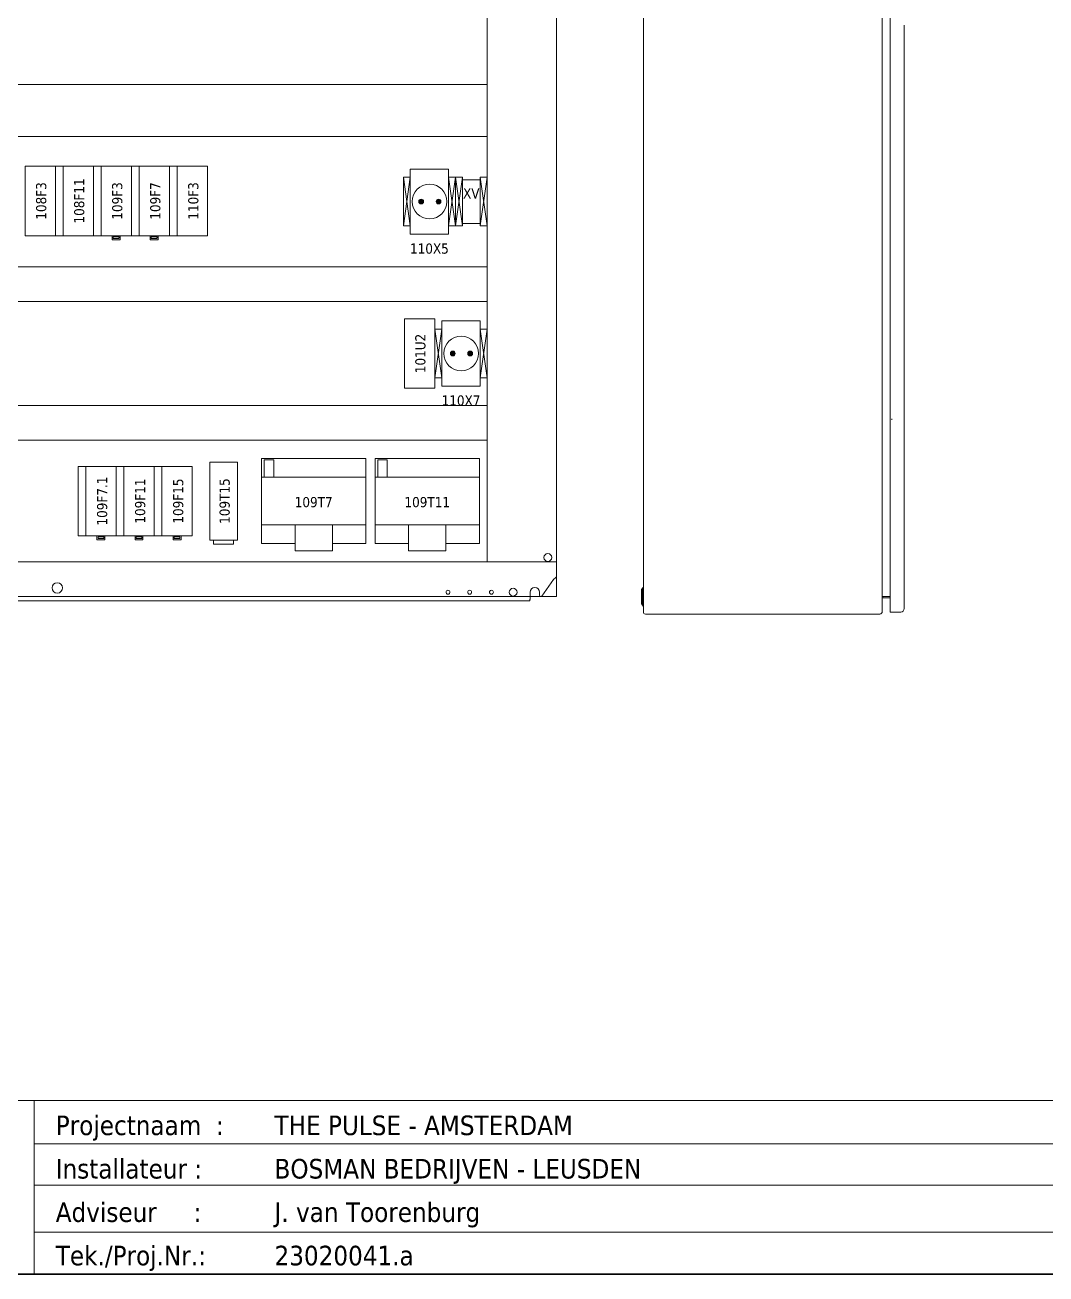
# Model space of a CAD drawing. Header units: millimetres. Extents: x 0 to 4000, y 0 to 2720.
# Drawn here: x 640 to 1816, y 0 to 1439 of the extents above; entities that cross this region are included whole.
import ezdxf
from ezdxf.enums import TextEntityAlignment as Align

# ---------------------------------------------------------------- set-up
doc = ezdxf.new("R2010")
doc.units = ezdxf.units.MM
for name, color, linetype, lineweight in [('ECAB_WORK', 6, 'Continuous', 0), ('EPLAN108', 5, 'Continuous', 5), ('EPLAN201', 73, 'Continuous', 5), ('EPLAN309', 5, 'Continuous', 0), ('EPLAN451', 73, 'Continuous', 5), ('EPLAN452', 73, 'Continuous', 5), ('EPLAN490', 5, 'Continuous', 0), ('EPLAN492', 5, 'Continuous', 0), ('KASTEN', 1, 'Continuous', 0), ('KASTMACRO-DETAIL', 1, 'Continuous', 0)]:
    doc.layers.add(name, color=color, linetype=linetype, lineweight=lineweight)
doc.styles.add('Tahoma', font='')
doc.styles.get('Tahoma').set_extended_font_data('Tahoma')

# ---------------------------------------------------------------- blocks, each defined once
blk = doc.blocks.new('EPLFRAME')
at = {"layer": 'EPLAN201', "linetype": 'Continuous', "lineweight": 13, "ltscale": 4}
for p, q in [((0, 200), (4000, 200)), ((650, 200), (650, 0.5)), ((650, 150), (3997.5, 150)), ((650, 102.5), (3755, 102.5)), ((650, 48.3), (3755, 48.3))]:
    blk.add_line(p, q, dxfattribs=at)
at = {"layer": 'EPLAN201', "linetype": 'Continuous', "lineweight": 35, "ltscale": 4}
blk.add_lwpolyline([(0, 0), (4000, 0), (4000, 2720), (0, 2720)], close=True, dxfattribs=at)
at = {"layer": 'EPLAN108', "color": 5, "style": 'Tahoma'}
for s, p in [('Projectnaam  :', (675, 160)), ('Installateur :', (675, 110)), ('Adviseur     :', (675, 60)), ('Tek./Proj.Nr.:', (675, 10))]:
    blk.add_text(s, height=22.575, dxfattribs=at).set_placement(p)
at = {"layer": 'EPLAN451', "color": 73, "style": 'Tahoma'}
for tag, p in [('14_10011', (927, 160)), ('14_10015', (927, 110)), ('14_10014', (927, 60)), ('14_10031', (2460, 60)), ('14_10156[1]', (3360, 58.3)), ('14_10000', (927, 10)), ('14_10027', (3475, 10))]:
    blk.add_attdef(tag, p, '', height=22.6, dxfattribs=at)
blk.add_attdef('14_10013', text='', height=22.6, dxfattribs=at).set_placement((2245, 10), align=Align.RIGHT)
at = {"layer": 'EPLAN452', "color": 73, "style": 'Tahoma'}
for tag, p, height in [('4_11011', (2530, 160), 22.6), ('4_11901[1]', (2497, 110), 22.6), ('4_11020', (2890, 60), 22.6), ('4_11042', (3850, 10), 31.6)]:
    blk.add_attdef(tag, p, '', height=height, dxfattribs=at)
blk = doc.blocks.new('EPLSYM_LibrarySPECIAL_Symbol12_Variant0_Placement8_37')
at = {"layer": 'EPLAN490', "color": 5, "style": 'Tahoma'}
blk.add_attdef('17_20010', text='', height=11.7, dxfattribs=at).set_placement((0, 2.6), align=Align.MIDDLE_CENTER)
blk = doc.blocks.new('EPLSYM_LibrarySPECIAL_Symbol12_Variant0_Placement8_38')
at = {"layer": 'EPLAN490', "color": 5, "style": 'Tahoma'}
blk.add_attdef('17_20010', text='', height=11.7, dxfattribs=at).set_placement((0, 2.6), align=Align.MIDDLE_CENTER)
blk = doc.blocks.new('EPLSYM_LibrarySPECIAL_Symbol12_Variant0_Placement8_39')
at = {"layer": 'EPLAN309', "lineweight": 13, "ltscale": 40}
blk.add_lwpolyline([(0, -90), (32, -90), (32, 0), (0, 0)], close=True, dxfattribs=at)
at = {"layer": 'EPLAN490', "color": 5, "style": 'Tahoma'}
blk.add_attdef('17_20010', text='', height=11.7, dxfattribs=at).set_placement((1.2, 3.8), align=Align.MIDDLE_CENTER)
blk = doc.blocks.new('EPLSYM_LibrarySPECIAL_Symbol12_Variant0_Placement8_40')
at = {"layer": 'EPLAN309', "linetype": 'Continuous', "lineweight": 13, "ltscale": 40}
blk.add_lwpolyline([(0, -80), (35, -80), (35, 0), (0, 0)], close=True, dxfattribs=at)
at = {"layer": 'EPLAN490', "color": 5, "style": 'Tahoma'}
blk.add_attdef('17_20010', text='', height=11.74, dxfattribs=at).set_placement((0, 3.75), align=Align.CENTER)
blk = doc.blocks.new('EPLSYM_LibrarySPECIAL_Symbol12_Variant0_Placement8_45')
at = {"layer": 'EPLAN309', "linetype": 'Continuous', "lineweight": 13, "ltscale": 40}
blk.add_lwpolyline([(0, -75), (44, -75), (44, 0), (0, 0)], close=True, dxfattribs=at)
at = {"layer": 'EPLAN490', "color": 5, "style": 'Tahoma'}
blk.add_attdef('17_20010', text='', height=11.74, dxfattribs=at).set_placement((0, 3.75), align=Align.CENTER)
blk = doc.blocks.new('EPLSYM_LibrarySPECIAL_Symbol12_Variant0_Placement8_46')
at = {"layer": 'EPLAN309', "linetype": 'Continuous', "lineweight": 13, "ltscale": 40}
blk.add_lwpolyline([(0, -75), (44, -75), (44, 0), (0, 0)], close=True, dxfattribs=at)
at = {"layer": 'EPLAN490', "color": 5, "style": 'Tahoma'}
blk.add_attdef('17_20010', text='', height=11.74, dxfattribs=at).set_placement((0, 3.75), align=Align.CENTER)
blk = doc.blocks.new('EPLSYM_LibrarySPECIAL_Symbol12_Variant0_Placement8_61')
at = {"layer": 'EPLAN309', "lineweight": 13, "ltscale": 40}
blk.add_lwpolyline([(0, -80), (35, -80), (35, 0), (0, 0)], close=True, dxfattribs=at)
at = {"layer": 'EPLAN490', "color": 5, "style": 'Tahoma'}
blk.add_attdef('17_20010', text='', height=11.7, dxfattribs=at).set_placement((1.2, 3.8), align=Align.MIDDLE_CENTER)
blk = doc.blocks.new('EPLSYM_LibrarySPECIAL_Symbol12_Variant0_Placement8_63')
at = {"layer": 'EPLAN309', "lineweight": 13, "ltscale": 40}
blk.add_lwpolyline([(0, -80), (35, -80), (35, 0), (0, 0)], close=True, dxfattribs=at)
at = {"layer": 'EPLAN490', "color": 5, "style": 'Tahoma'}
blk.add_attdef('17_20010', text='', height=11.7, dxfattribs=at).set_placement((1.2, 3.8), align=Align.MIDDLE_CENTER)
blk = doc.blocks.new('EPLSYM_LibrarySPECIAL_Symbol12_Variant0_Placement8_65')
at = {"layer": 'EPLAN309', "lineweight": 13, "ltscale": 40}
blk.add_lwpolyline([(0, -80), (35, -80), (35, 0), (0, 0)], close=True, dxfattribs=at)
at = {"layer": 'EPLAN490', "color": 5, "style": 'Tahoma'}
blk.add_attdef('17_20010', text='', height=11.7, dxfattribs=at).set_placement((1.2, 3.8), align=Align.MIDDLE_CENTER)
blk = doc.blocks.new('EPLSYM_LibrarySPECIAL_Symbol12_Variant0_Placement8_67')
at = {"layer": 'EPLAN309', "lineweight": 13, "ltscale": 40}
blk.add_lwpolyline([(0, -80), (35, -80), (35, 0), (0, 0)], close=True, dxfattribs=at)
at = {"layer": 'EPLAN490', "color": 5, "style": 'Tahoma'}
blk.add_attdef('17_20010', text='', height=11.7, dxfattribs=at).set_placement((1.2, 3.8), align=Align.MIDDLE_CENTER)
blk = doc.blocks.new('EPLSYM_LibrarySPECIAL_Symbol12_Variant0_Placement8_69')
at = {"layer": 'EPLAN309', "lineweight": 13, "ltscale": 40}
blk.add_lwpolyline([(0, -80), (35, -80), (35, 0), (0, 0)], close=True, dxfattribs=at)
at = {"layer": 'EPLAN490', "color": 5, "style": 'Tahoma'}
blk.add_attdef('17_20010', text='', height=11.7, dxfattribs=at).set_placement((1.2, 3.8), align=Align.MIDDLE_CENTER)
blk = doc.blocks.new('EPLSYM_LibrarySPECIAL_Symbol12_Variant0_Placement8_71')
at = {"layer": 'EPLAN309', "lineweight": 13, "ltscale": 40}
blk.add_lwpolyline([(0, -80), (35, -80), (35, 0), (0, 0)], close=True, dxfattribs=at)
at = {"layer": 'EPLAN490', "color": 5, "style": 'Tahoma'}
blk.add_attdef('17_20010', text='', height=11.7, dxfattribs=at).set_placement((1.2, 3.8), align=Align.MIDDLE_CENTER)
blk = doc.blocks.new('EPLSYM_LibrarySPECIAL_Symbol12_Variant0_Placement8_73')
at = {"layer": 'EPLAN309', "lineweight": 13, "ltscale": 40}
blk.add_lwpolyline([(0, -80), (35, -80), (35, 0), (0, 0)], close=True, dxfattribs=at)
at = {"layer": 'EPLAN490', "color": 5, "style": 'Tahoma'}
blk.add_attdef('17_20010', text='', height=11.7, dxfattribs=at).set_placement((1.2, 3.8), align=Align.MIDDLE_CENTER)
blk = doc.blocks.new('EPLSYM_LibrarySPECIAL_Symbol12_Variant0_Placement8_75')
at = {"layer": 'EPLAN309', "lineweight": 13, "ltscale": 40}
blk.add_lwpolyline([(0, -80), (35, -80), (35, 0), (0, 0)], close=True, dxfattribs=at)
at = {"layer": 'EPLAN490', "color": 5, "style": 'Tahoma'}
blk.add_attdef('17_20010', text='', height=11.7, dxfattribs=at).set_placement((1.2, 3.8), align=Align.MIDDLE_CENTER)
blk = doc.blocks.new('EPLSYM_LibrarySPECIAL_Symbol12_Variant0_Placement8_83')
at = {"layer": 'ECAB_WORK'}
blk.add_lwpolyline([(0, -40), (1149.999982, -40), (1149.999982, 0), (0, 0)], close=True, dxfattribs=at)
at = {"layer": 'EPLAN490', "color": 5, "style": 'Tahoma'}
blk.add_attdef('17_20010', text='', height=11.739, dxfattribs=at).set_placement((0, 3.75), align=Align.BOTTOM_CENTER)
at = {"layer": 'EPLAN492', "color": 5, "style": 'Tahoma'}
blk.add_attdef('17_20200[1]', text='', height=16.254, dxfattribs=at).set_placement((0, -23.25), align=Align.BOTTOM_CENTER)
blk = doc.blocks.new('EPLSYM_LibrarySPECIAL_Symbol12_Variant0_Placement8_85')
at = {"layer": 'ECAB_WORK'}
blk.add_lwpolyline([(0, -40), (990, -40), (990, 0), (0, 0)], close=True, dxfattribs=at)
at = {"layer": 'EPLAN490', "color": 5, "style": 'Tahoma'}
blk.add_attdef('17_20010', text='', height=11.7, dxfattribs=at).set_placement((0, 3.8), align=Align.BOTTOM_CENTER)
at = {"layer": 'EPLAN492', "color": 5, "style": 'Tahoma'}
blk.add_attdef('17_20200[1]', text='', height=16.3, dxfattribs=at).set_placement((0, -23.2), align=Align.BOTTOM_CENTER)
blk = doc.blocks.new('EPLSYM_LibrarySPECIAL_Symbol12_Variant0_Placement8_87')
at = {"layer": 'ECAB_WORK'}
blk.add_lwpolyline([(0, -40), (990, -40), (990, 0), (0, 0)], close=True, dxfattribs=at)
at = {"layer": 'EPLAN490', "color": 5, "style": 'Tahoma'}
blk.add_attdef('17_20010', text='', height=11.7, dxfattribs=at).set_placement((0, 3.8), align=Align.BOTTOM_CENTER)
at = {"layer": 'EPLAN492', "color": 5, "style": 'Tahoma'}
blk.add_attdef('17_20200[1]', text='', height=16.3, dxfattribs=at).set_placement((0, -23.2), align=Align.BOTTOM_CENTER)
blk = doc.blocks.new('EPLSYM_LibrarySPECIAL_Symbol12_Variant0_Placement8_89')
at = {"layer": 'ECAB_WORK'}
blk.add_lwpolyline([(0, -60), (990, -60), (990, 0), (0, 0)], close=True, dxfattribs=at)
at = {"layer": 'EPLAN490', "color": 5, "style": 'Tahoma'}
blk.add_attdef('17_20010', text='', height=11.7, dxfattribs=at).set_placement((0, 3.8), align=Align.BOTTOM_CENTER)
at = {"layer": 'EPLAN492', "color": 5, "style": 'Tahoma'}
blk.add_attdef('17_20200[1]', text='', height=16.3, dxfattribs=at).set_placement((0, -23.2), align=Align.BOTTOM_CENTER)
blk = doc.blocks.new('EPLSYM_LibrarySPECIAL_Symbol12_Variant0_Placement8_91')
at = {"layer": 'ECAB_WORK'}
blk.add_lwpolyline([(0, -930), (80, -930), (80, 0), (0, 0)], close=True, dxfattribs=at)
at = {"layer": 'EPLAN490', "color": 5, "style": 'Tahoma'}
blk.add_attdef('17_20010', text='', height=11.7, dxfattribs=at).set_placement((0, 3.8), align=Align.BOTTOM_CENTER)
at = {"layer": 'EPLAN492', "color": 5, "style": 'Tahoma'}
blk.add_attdef('17_20200[1]', text='', height=16.3, dxfattribs=at).set_placement((0, -23.2), align=Align.BOTTOM_CENTER)
blk = doc.blocks.new('EPLSYM_LibrarySPECIAL_Symbol12_Variant0_Placement8_100')
at = {"layer": 'EPLAN309', "lineweight": 13, "ltscale": 40}
blk.add_lwpolyline([(0, -50.5), (20.4, -50.5), (20.4, 0), (0, 0)], close=True, dxfattribs=at)
at = {"layer": 'EPLAN490', "color": 5, "style": 'Tahoma'}
blk.add_attdef('17_20010', text='', height=11.74, dxfattribs=at).set_placement((0, 3.75), align=Align.BOTTOM_CENTER)
at = {"layer": 'EPLAN492', "color": 5, "style": 'Tahoma'}
blk.add_attdef('17_20200[1]', text='', height=16.25, dxfattribs=at).set_placement((0, -23.25), align=Align.BOTTOM_CENTER)

msp = doc.modelspace()

# ---------------------------------------------------------------- hatches: boundary and pattern name
at = {"layer": 'KASTMACRO-DETAIL', "linetype": 'Continuous', "ltscale": 4}
h = msp.add_hatch(color=256, dxfattribs=at)
edge = h.paths.add_edge_path(flags=0)
edge.add_arc((1095.9, 1235.4), 2.75, 0, 360)
h = msp.add_hatch(color=256, dxfattribs=at)
edge = h.paths.add_edge_path(flags=0)
edge.add_arc((1115.9, 1235.4), 2.75, 0, 360)
h = msp.add_hatch(color=256, dxfattribs=at)
edge = h.paths.add_edge_path(flags=0)
edge.add_arc((1132.3, 1060.4), 2.75, 0, 360)
h = msp.add_hatch(color=256, dxfattribs=at)
edge = h.paths.add_edge_path(flags=0)
edge.add_arc((1152.3, 1060.4), 2.75, 0, 360)

# ---------------------------------------------------------------- linework, layer by layer
at = {"layer": 'KASTEN', "color": 1, "linetype": 'Continuous'}
for p, q in [((1351.8, 762.6), (1351.8, 2158)), ((1627, 2157.3), (1627, 763.3)), ((1636, 2158), (1636, 762.6)), ((1652.2, 766.5), (1652.2, 1438.8)), ((1638, 985.1), (1637.9, 985.1)), ((1637.9, 984.1), (1638, 984.1)), ((1638, 984.1), (1638, 985.1)), ((1636, 780.3), (1628, 780.3)), ((1636, 778.8), (1628, 778.8)), ((1636, 763.6), (1636, 762.5)), ((1354.1, 760.3), (1624, 760.3)), ((1648.2, 762.5), (1636, 762.5))]:
    msp.add_line(p, q, dxfattribs=at)
at = {"layer": 'KASTEN', "color": 1, "linetype": 'Continuous', "lineweight": 0}
for p, q in [((1251.8, 2116.9), (1251.8, 803.8)), ((1235, 781), (1248.5, 800.2)), ((1221.3, 778.7), (1221.3, 785.4)), ((1221.3, 778), (1221.3, 778.7)), ((1232.3, 785.4), (1232.3, 781.9)), ((1220.3, 775.4), (133.2, 775.4))]:
    msp.add_line(p, q, dxfattribs=at)
at = {"layer": 'KASTEN', "linetype": 'Continuous', "lineweight": 0, "ltscale": 20}
for p, q in [((1349.8, 772.1), (1349.8, 788.4)), ((1350.3, 789.6), (1351.7, 791)), ((1350.3, 789.6), (1350.3, 770.9)), ((1351.7, 769.5), (1351.7, 791)), ((1351.7, 769.5), (1350.3, 770.9))]:
    msp.add_line(p, q, dxfattribs=at)
at = {"layer": 'KASTEN', "color": 1, "linetype": 'Continuous', "lineweight": 0}
for points in [[(1248.5, 800.2), (1249.1, 800.7), (1249.7, 801.1), (1250, 801.4), (1250.3, 801.6), (1250.6, 801.8), (1250.8, 802), (1251, 802.2), (1251.2, 802.5), (1251.4, 802.7), (1251.5, 802.9), (1251.6, 803.1), (1251.7, 803.4), (1251.8, 803.6), (1251.8, 803.8)], [(1220.3, 775.4), (1220.4, 775.4), (1220.5, 775.4), (1220.6, 775.5), (1220.7, 775.5), (1220.8, 775.6), (1220.9, 775.8), (1221, 775.9), (1221.1, 776.1), (1221.1, 776.3), (1221.2, 776.5), (1221.2, 776.7), (1221.2, 776.9), (1221.2, 777.2), (1221.3, 777.5), (1221.3, 778)]]:
    msp.add_lwpolyline(points, dxfattribs=at)
for centre, radius in [((1241.8, 825.4), 4.5), ((676.8, 790.4), 6), ((1126.8, 785.4), 2.25), ((1151.8, 785.4), 2.25), ((1176.8, 785.4), 2.25), ((1201.8, 785.4), 4.5)]:
    msp.add_circle(centre, radius, dxfattribs=at)
for centre, radius, start, end in [((1226.8, 785.4), 5.5, 0, 180), ((1233.8, 781.9), 1.5, 180, 325.0096)]:
    msp.add_arc(centre, radius, start, end, dxfattribs=at)
at = {"layer": 'KASTEN', "linetype": 'Continuous', "lineweight": 0, "ltscale": 400}
for centre, radius, start, end in [((1351.5, 788.4), 1.7, 135, 180), ((1351.6, 791.2), 0.2, 315, 0), ((1351.5, 772.1), 1.7, 180, 225), ((1351.6, 769.3), 0.2, 0, 45)]:
    msp.add_arc(centre, radius, start, end, dxfattribs=at)
at = {"layer": 'KASTEN', "color": 1, "linetype": 'Continuous'}
for centre, radius, start, end in [((1628, 777.8), 2.5, 90, 113.5782), ((1628, 777.8), 1, 90, 180), ((1624, 763.3), 3, 270, 0), ((1648.2, 766.5), 4, 270, 0), ((1354.1, 762.6), 2.3, 180, 270)]:
    msp.add_arc(centre, radius, start, end, dxfattribs=at)
at = {"layer": 'KASTMACRO-DETAIL', "ltscale": 4}
for p, q in [((1075.4, 1263.4), (1083.4, 1207.4)), ((1083.4, 1263.4), (1075.4, 1207.4)), ((1127.4, 1207.4), (1135.4, 1263.4)), ((1127.4, 1263.4), (1135.4, 1207.4)), ((1135.4, 1207.4), (1143.4, 1263.4)), ((1135.4, 1263.4), (1143.4, 1207.4)), ((1163.8, 1207.4), (1171.8, 1263.4)), ((1163.8, 1263.4), (1171.8, 1207.4)), ((1111.8, 1088.4), (1119.8, 1032.4)), ((1119.8, 1088.4), (1111.8, 1032.4)), ((1163.8, 1032.4), (1171.8, 1088.4)), ((1163.8, 1088.4), (1171.8, 1032.4)), ((856.8, 840.7), (856.8, 845.4)), ((856.8, 840.7), (879.8, 840.7)), ((879.8, 840.7), (879.8, 845.4))]:
    msp.add_line(p, q, dxfattribs=at)
at = {"layer": 'KASTMACRO-DETAIL'}
for p, q in [((739.9, 1196.1), (739.9, 1191.4)), ((741.1, 1194.3), (741.1, 1193.5)), ((747.4, 1194.8), (741.6, 1194.8)), ((747.9, 1193.5), (747.9, 1194.3)), ((749.1, 1191.4), (749.1, 1196.1)), ((783.7, 1196.1), (783.7, 1191.4)), ((784.9, 1194.3), (784.9, 1193.5)), ((791.2, 1194.8), (785.4, 1194.8)), ((791.7, 1193.5), (791.7, 1194.3)), ((792.9, 1191.4), (792.9, 1196.1)), ((739.9, 1191.4), (749.1, 1191.4)), ((741.6, 1193), (747.4, 1193)), ((783.7, 1191.4), (792.9, 1191.4)), ((785.4, 1193), (791.2, 1193)), ((722.5, 850.4), (722.5, 845.7)), ((730, 849.1), (724.2, 849.1)), ((731.7, 845.7), (731.7, 850.4)), ((766.3, 850.4), (766.3, 845.7)), ((773.8, 849.1), (768, 849.1)), ((775.5, 845.7), (775.5, 850.4)), ((810.1, 850.4), (810.1, 845.7)), ((817.6, 849.1), (811.8, 849.1)), ((819.3, 845.7), (819.3, 850.4)), ((722.5, 845.7), (731.7, 845.7)), ((723.7, 848.6), (723.7, 847.8)), ((724.2, 847.3), (730, 847.3)), ((730.5, 847.8), (730.5, 848.6)), ((766.3, 845.7), (775.5, 845.7)), ((767.5, 848.6), (767.5, 847.8)), ((768, 847.3), (773.8, 847.3)), ((774.3, 847.8), (774.3, 848.6)), ((810.1, 845.7), (819.3, 845.7)), ((811.3, 848.6), (811.3, 847.8)), ((811.8, 847.3), (817.6, 847.3)), ((818.1, 847.8), (818.1, 848.6))]:
    msp.add_line(p, q, dxfattribs=at)
at = {"layer": 'KASTMACRO-DETAIL', "ltscale": 4}
for points in [[(674.6, 1196.1), (683.4, 1196.1), (683.4, 1276.1), (674.6, 1276.1)], [(718.4, 1196.1), (727.2, 1196.1), (727.2, 1276.1), (718.4, 1276.1)], [(762.2, 1196.1), (771, 1196.1), (771, 1276.1), (762.2, 1276.1)], [(806, 1196.1), (814.8, 1196.1), (814.8, 1276.1), (806, 1276.1)], [(1075.4, 1207.4), (1083.4, 1207.4), (1083.4, 1263.4), (1075.4, 1263.4)], [(1127.4, 1207.4), (1135.4, 1207.4), (1135.4, 1263.4), (1127.4, 1263.4)], [(1135.4, 1207.4), (1143.4, 1207.4), (1143.4, 1263.4), (1135.4, 1263.4)], [(1163.8, 1207.4), (1171.8, 1207.4), (1171.8, 1263.4), (1163.8, 1263.4)], [(1111.8, 1032.4), (1119.8, 1032.4), (1119.8, 1088.4), (1111.8, 1088.4)], [(1163.8, 1032.4), (1171.8, 1032.4), (1171.8, 1088.4), (1163.8, 1088.4)], [(915.1, 917.9), (926.1, 917.9), (926.1, 937.9), (915.1, 937.9)], [(1045.9, 917.9), (1056.9, 917.9), (1056.9, 937.9), (1045.9, 937.9)], [(700.9, 850.4), (709.7, 850.4), (709.7, 930.4), (700.9, 930.4)], [(744.7, 850.4), (753.5, 850.4), (753.5, 930.4), (744.7, 930.4)], [(788.5, 850.4), (797.3, 850.4), (797.3, 930.4), (788.5, 930.4)], [(912.1, 862.9), (1032.1, 862.9), (1032.1, 917.9), (912.1, 917.9)], [(1042.9, 862.9), (1162.9, 862.9), (1162.9, 917.9), (1042.9, 917.9)], [(950.6, 832.9), (993.6, 832.9), (993.6, 862.9), (950.6, 862.9)], [(1081.4, 832.9), (1124.4, 832.9), (1124.4, 862.9), (1081.4, 862.9)]]:
    msp.add_lwpolyline(points, close=True, dxfattribs=at)
at = {"layer": 'KASTMACRO-DETAIL', "color": 1, "linetype": 'Continuous', "ltscale": 4}
for points in [[(993.6, 841.4), (1032.1, 841.4), (1032.1, 939.4), (912.1, 939.4), (912.1, 841.4), (950.6, 841.4)], [(1124.4, 841.4), (1162.9, 841.4), (1162.9, 939.4), (1042.9, 939.4), (1042.9, 841.4), (1081.4, 841.4)]]:
    msp.add_lwpolyline(points, dxfattribs=at)
at = {"layer": 'KASTMACRO-DETAIL', "linetype": 'Continuous', "ltscale": 4}
for centre, radius in [((1105.6, 1235.4), 20), ((1095.9, 1235.4), 2.75), ((1115.9, 1235.4), 2.75), ((1142, 1060.4), 20), ((1132.3, 1060.4), 2.75), ((1152.3, 1060.4), 2.75)]:
    msp.add_circle(centre, radius, dxfattribs=at)
at = {"layer": 'KASTMACRO-DETAIL'}
for centre, start, end in [((741.6, 1194.3), 90, 180), ((747.4, 1194.3), 0, 90), ((785.4, 1194.3), 90, 180), ((791.2, 1194.3), 0, 90), ((741.6, 1193.5), 180, 270), ((747.4, 1193.5), 270, 0), ((785.4, 1193.5), 180, 270), ((791.2, 1193.5), 270, 0), ((724.2, 848.6), 90, 180), ((730, 848.6), 0, 90), ((768, 848.6), 90, 180), ((773.8, 848.6), 0, 90), ((811.8, 848.6), 90, 180), ((817.6, 848.6), 0, 90), ((724.2, 847.8), 180, 270), ((730, 847.8), 270, 0), ((768, 847.8), 180, 270), ((773.8, 847.8), 270, 0), ((811.8, 847.8), 180, 270), ((817.6, 847.8), 270, 0)]:
    msp.add_arc(centre, 0.5, start, end, dxfattribs=at)

# ---------------------------------------------------------------- block references
ref = msp.add_blockref('EPLFRAME', (0, 0))
ref.add_attrib('14_10011', 'THE PULSE - AMSTERDAM', (927, 160), dxfattribs={"layer": 'EPLAN451', "color": 73, "height": 22.575, "style": 'Tahoma'})
ref.add_attrib('14_10015', 'BOSMAN BEDRIJVEN - LEUSDEN', (927, 110), dxfattribs={"layer": 'EPLAN451', "color": 73, "height": 22.575, "style": 'Tahoma'})
ref.add_attrib('14_10014', 'J. van Toorenburg', (927, 60), dxfattribs={"layer": 'EPLAN451', "color": 73, "height": 22.575, "style": 'Tahoma'})
ref.add_attrib('14_10000', '23020041.a', (927, 10), dxfattribs={"layer": 'EPLAN451', "color": 73, "height": 22.57, "style": 'Tahoma'})
for name, p in [('EPLSYM_LibrarySPECIAL_Symbol12_Variant0_Placement8_91', (1171.8, 1750.4)), ('EPLSYM_LibrarySPECIAL_Symbol12_Variant0_Placement8_89', (181.8, 1370.4)), ('EPLSYM_LibrarySPECIAL_Symbol12_Variant0_Placement8_87', (181.8, 1160.3)), ('EPLSYM_LibrarySPECIAL_Symbol12_Variant0_Placement8_85', (181.8, 1000.4)), ('EPLSYM_LibrarySPECIAL_Symbol12_Variant0_Placement8_83', (101.8, 820.4))]:
    msp.add_blockref(name, p)
ref = msp.add_blockref('EPLSYM_LibrarySPECIAL_Symbol12_Variant0_Placement8_61', (639.6, 1276.1))
ref.add_attrib('17_20010', '108F3', dxfattribs={"layer": 'EPLAN490', "color": 5, "height": 11.74, "rotation": 90, "style": 'Tahoma'}).set_placement((658.2, 1236.1), align=Align.MIDDLE_CENTER)
ref = msp.add_blockref('EPLSYM_LibrarySPECIAL_Symbol12_Variant0_Placement8_63', (683.4, 1276.1))
ref.add_attrib('17_20010', '108F11', dxfattribs={"layer": 'EPLAN490', "color": 5, "height": 11.74, "rotation": 90, "style": 'Tahoma'}).set_placement((702, 1236.1), align=Align.MIDDLE_CENTER)
ref = msp.add_blockref('EPLSYM_LibrarySPECIAL_Symbol12_Variant0_Placement8_65', (727.2, 1276.1))
ref.add_attrib('17_20010', '109F3', dxfattribs={"layer": 'EPLAN490', "color": 5, "height": 11.74, "rotation": 90, "style": 'Tahoma'}).set_placement((745.8, 1236.1), align=Align.MIDDLE_CENTER)
ref = msp.add_blockref('EPLSYM_LibrarySPECIAL_Symbol12_Variant0_Placement8_67', (771, 1276.1))
ref.add_attrib('17_20010', '109F7', dxfattribs={"layer": 'EPLAN490', "color": 5, "height": 11.74, "rotation": 90, "style": 'Tahoma'}).set_placement((789.6, 1236.1), align=Align.MIDDLE_CENTER)
ref = msp.add_blockref('EPLSYM_LibrarySPECIAL_Symbol12_Variant0_Placement8_75', (814.8, 1276.1))
ref.add_attrib('17_20010', '110F3', dxfattribs={"layer": 'EPLAN490', "color": 5, "height": 11.74, "rotation": 90, "style": 'Tahoma'}).set_placement((833.4, 1236.1), align=Align.MIDDLE_CENTER)
ref = msp.add_blockref('EPLSYM_LibrarySPECIAL_Symbol12_Variant0_Placement8_46', (1083.4, 1272.9))
ref.add_attrib('17_20010', '110X5', dxfattribs={"layer": 'EPLAN490', "color": 5, "height": 11.74, "style": 'Tahoma'}).set_placement((1105.4, 1175.4), align=Align.CENTER)
ref = msp.add_blockref('EPLSYM_LibrarySPECIAL_Symbol12_Variant0_Placement8_100', (1143.4, 1260.6))
ref.add_attrib('17_20010', 'XV', dxfattribs={"layer": 'EPLAN490', "color": 5, "height": 11.74, "style": 'Tahoma'}).set_placement((1153.6, 1235.4), align=Align.BOTTOM_CENTER)
ref = msp.add_blockref('EPLSYM_LibrarySPECIAL_Symbol12_Variant0_Placement8_40', (1076.8, 1100.4))
ref.add_attrib('17_20010', '101U2', dxfattribs={"layer": 'EPLAN490', "color": 5, "height": 11.74, "rotation": 90, "style": 'Tahoma'}).set_placement((1100.8, 1060.4), align=Align.CENTER)
ref = msp.add_blockref('EPLSYM_LibrarySPECIAL_Symbol12_Variant0_Placement8_45', (1119.8, 1097.9))
ref.add_attrib('17_20010', '110X7', dxfattribs={"layer": 'EPLAN490', "color": 5, "height": 11.74, "style": 'Tahoma'}).set_placement((1141.8, 1000.4), align=Align.CENTER)
ref = msp.add_blockref('EPLSYM_LibrarySPECIAL_Symbol12_Variant0_Placement8_39', (852.3, 935.4))
ref.add_attrib('17_20010', '109T15', dxfattribs={"layer": 'EPLAN490', "color": 5, "height": 11.74, "rotation": 90, "style": 'Tahoma'}).set_placement((869.5, 890.4), align=Align.MIDDLE_CENTER)
ref = msp.add_blockref('EPLSYM_LibrarySPECIAL_Symbol12_Variant0_Placement8_69', (709.7, 930.4))
ref.add_attrib('17_20010', '109F7.1', dxfattribs={"layer": 'EPLAN490', "color": 5, "height": 11.74, "rotation": 90, "style": 'Tahoma'}).set_placement((728.4, 890.4), align=Align.MIDDLE_CENTER)
ref = msp.add_blockref('EPLSYM_LibrarySPECIAL_Symbol12_Variant0_Placement8_71', (753.5, 930.4))
ref.add_attrib('17_20010', '109F11', dxfattribs={"layer": 'EPLAN490', "color": 5, "height": 11.74, "rotation": 90, "style": 'Tahoma'}).set_placement((772.2, 890.4), align=Align.MIDDLE_CENTER)
ref = msp.add_blockref('EPLSYM_LibrarySPECIAL_Symbol12_Variant0_Placement8_73', (797.3, 930.4))
ref.add_attrib('17_20010', '109F15', dxfattribs={"layer": 'EPLAN490', "color": 5, "height": 11.74, "rotation": 90, "style": 'Tahoma'}).set_placement((816, 890.4), align=Align.MIDDLE_CENTER)
ref = msp.add_blockref('EPLSYM_LibrarySPECIAL_Symbol12_Variant0_Placement8_37', (912.1, 939.4))
ref.add_attrib('17_20010', '109T7', dxfattribs={"layer": 'EPLAN490', "color": 5, "height": 11.74, "style": 'Tahoma'}).set_placement((972.1, 889.2), align=Align.MIDDLE_CENTER)
ref = msp.add_blockref('EPLSYM_LibrarySPECIAL_Symbol12_Variant0_Placement8_38', (1042.9, 939.4))
ref.add_attrib('17_20010', '109T11', dxfattribs={"layer": 'EPLAN490', "color": 5, "height": 11.74, "style": 'Tahoma'}).set_placement((1102.9, 889.2), align=Align.MIDDLE_CENTER)

doc.saveas('drawing.dxf')
